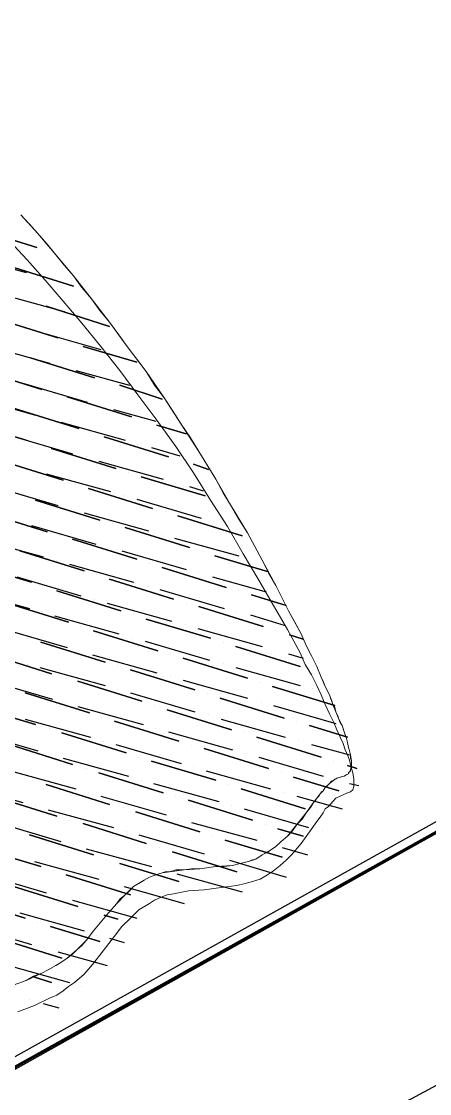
# Model space of a CAD drawing. Header units: millimetres. Extents: x -5841 to 140562, y 1006 to 102310.
# Drawn here: x 104315 to 104725, y 37281 to 38359 of the extents above; entities that cross this region are included whole.
import ezdxf

# ---------------------------------------------------------------- set-up
doc = ezdxf.new("R2010")
doc.units = ezdxf.units.MM
doc.header["$LTSCALE"] = 10
doc.layers.add('PDF18_0', color=7, linetype='Continuous')
doc.layers.add('PDF18_WALLS', color=7, linetype='Continuous')
doc.layers.add('PDF18_1_DRAWING', color=72, linetype='Continuous', true_color=0x5cb800)

msp = doc.modelspace()

# ---------------------------------------------------------------- linework, layer by layer
at = {"layer": 'PDF18_0', "color": 1, "lineweight": 60}
msp.add_lwpolyline([(105335.9, 37880.8), (103841.6, 37047.9), (102962.1, 38592), (102793.8, 38887.2), (102962.1, 38592), (103841.6, 37047.9), (105335.9, 37880.8), (103841.6, 37047.9), (102962.1, 38592), (102793.8, 38887.2), (102543, 39452.4), (95831.2, 38675.6), (95818.5, 38660.8), (91849.9, 37215.1)], dxfattribs=at)
at = {"layer": 'PDF18_0', "lineweight": 0}
for points in [[(104303, 37388.7), (104319.9, 37395), (104335.8, 37402.4), (104342.1, 37405.6), (104349.6, 37409.9), (104354.8, 37413), (104361.2, 37417.3), (104370.7, 37425.7), (104380.2, 37435.2), (104387.7, 37444.8), (104402.5, 37462.8), (104410.9, 37472.3), (104419.4, 37480.8), (104427.9, 37489.2), (104438.5, 37495.6), (104443.7, 37498.7), (104450.1, 37500.9), (104456.4, 37503), (104463.9, 37504), (104478.7, 37506.2), (104494.5, 37507.2), (104510.4, 37509.3), (104527.4, 37510.4), (104534.8, 37512.5), (104543.2, 37514.6), (104550.6, 37516.7), (104557, 37521), (104564.4, 37525.2), (104570.7, 37529.4), (104576, 37534.7), (104582.4, 37540), (104591.9, 37551.7), (104601.4, 37563.3), (104608.8, 37573.9), (104612, 37578.1), (104615.2, 37582.4), (104618.4, 37585.5), (104620.5, 37588.7), (104624.7, 37592.9), (104628.9, 37596.1), (104632.1, 37598.2), (104639.5, 37600.3), (104643.8, 37602.5), (104644.8, 37604.6), (104645.9, 37606.7), (104646.9, 37610.9), (104646.9, 37615.2), (104645.9, 37621.5), (104644.8, 37625.7), (104643.8, 37628.9), (104642.7, 37634.2), (104641.6, 37639.5), (104639.5, 37644.8), (104637.4, 37651.1), (104634.2, 37657.5), (104631.1, 37664.9), (104627.9, 37672.3), (104624.7, 37681.8), (104620.5, 37690.3), (104616.2, 37699.8), (104612, 37710.4), (104606.7, 37721), (104601.4, 37731.6), (104596.1, 37743.2), (104583.4, 37766.5), (104570.7, 37791.9), (104557, 37817.3), (104542.2, 37844.8), (104526.3, 37871.3), (104510.4, 37898.8), (104493.5, 37926.3), (104475.5, 37953.8), (104458.6, 37980.3), (104440.6, 38006.7), (104421.5, 38032.1), (104403.5, 38056.5), (104385.5, 38079.8), (104367.5, 38103), (104349.6, 38124.2), (104331.6, 38145.4), (104314.6, 38164.4)], [(104314.6, 38164.4), (104323.1, 38154.9), (104331.6, 38145.4), (104341.1, 38134.8), (104349.6, 38124.2), (104367.5, 38103), (104385.5, 38079.8), (104403.5, 38056.5), (104421.5, 38032.1), (104440.6, 38006.7), (104458.6, 37980.3), (104475.5, 37953.8), (104493.5, 37926.3), (104510.4, 37898.8), (104526.3, 37871.3), (104542.2, 37844.8), (104557, 37817.3), (104563.3, 37804.6), (104570.7, 37791.9), (104577.1, 37779.2), (104583.4, 37766.5), (104589.8, 37754.9), (104596.1, 37743.2), (104601.4, 37731.6), (104606.7, 37721), (104612, 37710.4), (104616.2, 37699.8), (104620.5, 37690.3), (104624.7, 37681.8), (104627.9, 37672.3), (104631.1, 37664.9), (104634.2, 37657.5), (104637.4, 37651.1), (104639.5, 37644.8), (104641.6, 37639.5), (104642.7, 37634.2), (104643.8, 37628.9), (104644.8, 37625.7), (104645.9, 37621.5), (104645.9, 37618.3), (104646.9, 37615.2), (104646.9, 37613), (104646.9, 37610.9), (104646.9, 37608.8), (104645.9, 37606.7), (104644.8, 37604.6), (104643.8, 37602.5), (104641.6, 37601.4), (104639.5, 37600.3), (104635.3, 37599.3), (104632.1, 37598.2), (104628.9, 37596.1), (104626.8, 37595.1), (104624.7, 37592.9), (104622.6, 37590.8), (104620.5, 37588.7), (104618.4, 37585.5), (104615.2, 37582.4), (104612, 37578.1), (104608.8, 37573.9), (104605.7, 37568.6), (104601.4, 37563.3), (104597.2, 37557), (104591.9, 37551.7), (104587.7, 37545.3), (104582.4, 37540), (104576, 37534.7), (104570.7, 37529.4), (104564.4, 37525.2), (104557, 37521), (104550.6, 37516.7), (104543.2, 37514.6), (104534.8, 37512.5), (104527.4, 37510.4), (104518.9, 37509.3), (104510.4, 37509.3), (104494.5, 37507.2), (104478.7, 37506.2), (104470.2, 37506.2), (104463.9, 37504), (104456.4, 37503), (104450.1, 37500.9), (104443.7, 37498.7), (104438.5, 37495.6), (104433.2, 37492.4), (104427.9, 37489.2), (104423.6, 37485), (104419.4, 37480.8), (104410.9, 37472.3), (104402.5, 37462.8), (104387.7, 37444.8), (104380.2, 37435.2), (104370.7, 37425.7), (104366.5, 37421.5), (104361.2, 37417.3), (104354.8, 37413), (104349.6, 37409.9), (104342.1, 37405.6), (104335.8, 37402.4), (104327.3, 37399.3), (104319.9, 37395), (104303, 37388.7)], [(104311.5, 37391.9), (104319.9, 37395), (104327.3, 37399.3), (104335.8, 37402.4), (104342.1, 37405.6), (104349.6, 37409.9), (104354.8, 37413), (104361.2, 37417.3), (104366.5, 37421.5), (104370.7, 37425.7), (104376, 37430), (104380.2, 37435.2), (104383.4, 37439.5), (104387.7, 37444.8), (104402.5, 37462.8), (104410.9, 37472.3), (104414.1, 37476.5), (104419.4, 37480.8), (104423.6, 37485), (104427.9, 37489.2), (104433.2, 37492.4), (104438.5, 37495.6), (104443.7, 37498.7), (104450.1, 37500.9), (104453.3, 37501.9), (104456.4, 37503), (104459.6, 37504), (104463.9, 37504), (104470.2, 37506.2), (104478.7, 37506.2), (104486.1, 37507.2), (104494.5, 37507.2), (104510.4, 37509.3), (104518.9, 37509.3), (104527.4, 37510.4), (104534.8, 37512.5), (104539, 37513.6), (104543.2, 37514.6), (104546.4, 37515.7), (104550.6, 37516.7), (104553.8, 37518.9), (104557, 37521), (104561.2, 37523.1), (104564.4, 37525.2), (104567.6, 37527.3), (104570.7, 37529.4), (104576, 37534.7), (104582.4, 37540), (104587.7, 37545.3), (104591.9, 37551.7), (104597.2, 37557), (104601.4, 37563.3), (104605.7, 37568.6), (104608.8, 37573.9), (104611, 37576), (104612, 37578.1), (104614.1, 37580.2), (104615.2, 37582.4), (104616.2, 37584.5), (104618.4, 37585.5), (104620.5, 37588.7), (104622.6, 37590.8), (104624.7, 37592.9), (104626.8, 37595.1), (104628.9, 37596.1), (104630, 37597.2), (104632.1, 37598.2), (104635.3, 37599.3), (104639.5, 37600.3), (104641.6, 37601.4), (104643.8, 37602.5), (104643.8, 37603.5), (104644.8, 37604.6), (104645.9, 37605.6), (104645.9, 37606.7), (104646.9, 37608.8), (104646.9, 37610.9), (104646.9, 37613), (104646.9, 37615.2), (104645.9, 37618.3), (104645.9, 37621.5), (104644.8, 37625.7), (104643.8, 37628.9), (104642.7, 37634.2), (104641.6, 37639.5), (104640.6, 37641.6), (104639.5, 37644.8), (104638.5, 37648), (104637.4, 37651.1), (104635.3, 37654.3), (104634.2, 37657.5), (104633.2, 37660.7), (104631.1, 37664.9), (104630, 37669.1), (104627.9, 37672.3), (104626.8, 37676.5), (104624.7, 37681.8), (104622.6, 37686.1), (104620.5, 37690.3), (104618.4, 37695.6), (104616.2, 37699.8), (104612, 37710.4), (104606.7, 37721), (104601.4, 37731.6), (104596.1, 37743.2), (104589.8, 37754.9), (104583.4, 37766.5), (104577.1, 37779.2), (104570.7, 37791.9), (104563.3, 37804.6), (104557, 37817.3), (104549.6, 37831.1), (104542.2, 37844.8), (104533.7, 37858.6), (104526.3, 37871.3), (104517.8, 37885), (104510.4, 37898.8), (104493.5, 37926.3), (104485, 37940.1), (104475.5, 37953.8), (104467, 37967.6), (104458.6, 37980.3), (104449, 37993), (104440.6, 38006.7), (104431, 38019.4), (104421.5, 38032.1), (104413.1, 38043.8), (104403.5, 38056.5), (104394, 38068.1), (104385.5, 38079.8), (104376, 38091.4), (104367.5, 38103), (104358, 38113.6), (104349.6, 38124.2), (104341.1, 38134.8), (104331.6, 38145.4), (104323.1, 38154.9), (104314.6, 38164.4)], [(104311.5, 37363.3), (104328.4, 37369.6), (104343.2, 37377), (104350.6, 37380.2), (104357, 37384.5), (104362.3, 37388.7), (104368.6, 37392.9), (104378.1, 37401.4), (104386.6, 37410.9), (104394, 37420.4), (104408.8, 37439.5), (104416.2, 37449), (104424.7, 37457.5), (104433.2, 37465.9), (104443.7, 37472.3), (104449, 37475.5), (104455.4, 37478.6), (104461.7, 37480.8), (104468.1, 37481.8), (104482.9, 37485), (104498.8, 37486), (104515.7, 37488.2), (104531.6, 37490.3), (104540.1, 37492.4), (104547.5, 37494.5), (104554.9, 37496.6), (104562.3, 37500.9), (104568.6, 37505.1), (104575, 37510.4), (104581.3, 37515.7), (104586.6, 37521), (104596.1, 37532.6), (104604.6, 37544.3), (104612, 37554.8), (104615.2, 37559.1), (104618.4, 37563.3), (104620.5, 37567.5), (104623.7, 37569.7), (104627.9, 37574.9), (104631.1, 37578.1), (104635.3, 37580.2), (104642.7, 37583.4), (104645.9, 37584.5), (104648, 37586.6), (104649.1, 37589.8), (104649.1, 37592.9), (104649.1, 37597.2), (104648, 37603.5), (104646.9, 37607.8), (104645.9, 37612), (104644.8, 37616.2), (104642.7, 37621.5), (104640.6, 37626.8), (104638.5, 37633.2), (104635.3, 37639.5), (104632.1, 37646.9), (104628.9, 37654.3), (104624.7, 37662.8), (104620.5, 37672.3), (104616.2, 37681.8), (104612, 37691.4), (104606.7, 37701.9), (104600.4, 37712.5), (104595.1, 37724.2), (104582.4, 37747.5), (104568.6, 37771.8), (104553.8, 37797.2), (104537.9, 37823.6), (104522.1, 37851.2), (104505.1, 37877.6), (104488.2, 37905.1), (104470.2, 37931.6), (104451.2, 37958.1), (104432.1, 37983.5), (104414.1, 38007.8), (104395.1, 38032.1), (104376, 38055.4), (104357, 38077.6), (104339, 38098.8), (104321, 38118.9), (104303, 38138)]]:
    msp.add_lwpolyline(points, dxfattribs=at)
at = {"layer": 'PDF18_0', "lineweight": 30}
msp.add_lwpolyline([(103818.3, 37044.7), (105322.1, 37884)], dxfattribs=at)
at = {"layer": 'PDF18_1_DRAWING', "lineweight": 25}
for points in [[(104330.5, 38131.6), (104265.9, 38151.7)], [(104367.5, 38092.5), (104303, 38112.6)], [(104403.5, 38052.2), (104340, 38072.4)], [(104351.7, 38040.6), (104287.1, 38060.7)], [(104431, 38016.3), (104377.1, 38032.1)], [(104388.7, 38000.4), (104324.2, 38020.5)], [(104335.8, 37988.7), (104271.2, 38008.9)], [(104456.4, 37979.2), (104414.1, 37993)], [(104425.8, 37961.2), (104361.2, 37981.3)], [(104372.8, 37949.6), (104308.3, 37969.7)], [(104319.9, 37937.9), (104255.4, 37957)], [(104480.8, 37944.3), (104451.2, 37952.8)], [(104462.8, 37921), (104398.2, 37941.1)], [(104409.9, 37909.4), (104345.3, 37929.5)], [(104357, 37897.7), (104292.4, 37917.8)], [(104503, 37908.3), (104488.2, 37913.6)], [(104499.8, 37881.9), (104435.3, 37900.9)], [(104446.9, 37869.2), (104382.4, 37889.3)], [(104394, 37857.5), (104329.4, 37877.6)], [(104341.1, 37845.9), (104276.5, 37866)], [(104536.9, 37841.6), (104472.3, 37861.7)], [(104484, 37830), (104419.4, 37850.1)], [(104431, 37818.4), (104366.5, 37838.5)], [(104378.1, 37806.7), (104313.6, 37826.8)], [(104563.3, 37805.7), (104509.4, 37821.5)], [(104325.2, 37795.1), (104260.7, 37814.1)], [(104521, 37789.8), (104456.4, 37809.9)], [(104468.1, 37778.1), (104403.5, 37798.2)], [(104415.2, 37766.5), (104350.6, 37786.6)], [(104362.3, 37754.9), (104297.7, 37775)], [(104581.3, 37771.8), (104546.4, 37782.4)], [(104558, 37750.6), (104493.5, 37770.7)], [(104505.1, 37739), (104440.6, 37758)], [(104452.2, 37726.3), (104387.7, 37746.4)], [(104598.3, 37737.9), (104584.5, 37742.2)], [(104399.3, 37714.6), (104334.7, 37734.8)], [(104595.1, 37710.4), (104530.5, 37730.5)], [(104345.3, 37703), (104281.8, 37723.1)], [(104542.2, 37698.8), (104477.6, 37718.9)], [(104489.3, 37687.1), (104424.7, 37707.2)], [(104436.3, 37675.5), (104371.8, 37695.6)], [(104630, 37671.3), (104567.6, 37690.3)], [(104383.4, 37663.8), (104318.9, 37684)], [(104579.2, 37658.6), (104514.7, 37678.7)], [(104329.4, 37652.2), (104264.9, 37671.3)], [(104526.3, 37646.9), (104461.7, 37667)], [(104473.4, 37635.3), (104408.8, 37655.4)], [(104420.5, 37623.6), (104355.9, 37643.7)], [(104642.7, 37639.5), (104604.6, 37651.1)], [(104366.5, 37612), (104303, 37632.1)], [(104616.2, 37619.4), (104551.7, 37639.5)], [(104563.3, 37607.8), (104498.8, 37627.9)], [(104510.4, 37596.1), (104445.9, 37615.2)], [(104652.2, 37607.8), (104642.7, 37610.9)], [(104457.5, 37583.4), (104392.9, 37603.5)], [(104403.5, 37571.8), (104340, 37591.9)], [(104634.2, 37585.5), (104588.7, 37599.3)], [(104350.6, 37560.1), (104286.1, 37580.2)], [(104600.4, 37567.5), (104535.8, 37587.6)], [(104547.5, 37555.9), (104482.9, 37576)], [(104494.5, 37544.3), (104430, 37564.4)], [(104440.6, 37532.6), (104377.1, 37552.7)], [(104598.3, 37540), (104572.9, 37547.4)], [(104387.7, 37521), (104323.1, 37541.1)], [(104577.1, 37518.9), (104519.9, 37535.8)], [(104334.7, 37509.3), (104270.2, 37528.4)], [(104531.6, 37504), (104467, 37524.1)], [(104473.4, 37494.5), (104414.1, 37512.5)], [(104424.7, 37480.8), (104360.1, 37500.9)], [(104371.8, 37469.1), (104307.2, 37489.2)], [(104318.9, 37457.5), (104254.3, 37477.6)], [(104412, 37456.4), (104398.2, 37460.6)], [(104394, 37434.2), (104344.3, 37449)], [(104355.9, 37417.3), (104291.3, 37437.4)], [(104345.3, 37392.9), (104328.4, 37398.2)]]:
    msp.add_lwpolyline(points, close=True, dxfattribs=at)
for points in [[(104265.9, 38151.7), (104330.5, 38131.6)], [(104255.4, 38124.2), (104319.9, 38106.2)], [(104303, 38112.6), (104367.5, 38092.5)], [(104293.5, 38085), (104358, 38067.1)], [(104327.3, 38076.6), (104327.3, 38076.6)], [(104327.3, 38076.6), (104327.3, 38076.6)], [(104327.3, 38076.6), (104327.3, 38076.6)], [(104340, 38072.4), (104403.5, 38052.2)], [(104287.1, 38060.7), (104351.7, 38040.6)], [(104317.8, 38050.1), (104317.8, 38050.1)], [(104331.6, 38047), (104395.1, 38029)], [(104278.6, 38033.2), (104343.2, 38015.2)], [(104364.4, 38036.4), (104364.4, 38036.4)], [(104364.4, 38036.4), (104364.4, 38036.4)], [(104364.4, 38036.4), (104364.4, 38036.4)], [(104377.1, 38032.1), (104431, 38016.3)], [(104324.2, 38020.5), (104388.7, 38000.4)], [(104355.9, 38012), (104355.9, 38012)], [(104271.2, 38008.9), (104335.8, 37988.7)], [(104369.7, 38007.8), (104423.6, 37993)], [(104316.7, 37995.1), (104381.3, 37976)], [(104401.4, 37997.2), (104401.4, 37997.2)], [(104401.4, 37997.2), (104401.4, 37997.2)], [(104401.4, 37997.2), (104401.4, 37997.2)], [(104414.1, 37993), (104456.4, 37979.2)], [(104263.8, 37981.3), (104328.4, 37963.3)], [(104348.5, 37984.5), (104348.5, 37984.5)], [(104348.5, 37984.5), (104348.5, 37984.5)], [(104348.5, 37984.5), (104348.5, 37984.5)], [(104361.2, 37981.3), (104425.8, 37961.2)], [(104308.3, 37969.7), (104372.8, 37949.6)], [(104394, 37972.9), (104394, 37972.9)], [(104407.8, 37968.6), (104450.1, 37957)], [(104255.4, 37957), (104319.9, 37937.9)], [(104342.1, 37959.1), (104342.1, 37959.1)], [(104354.8, 37955.9), (104419.4, 37937.9)], [(104438.5, 37957), (104438.5, 37957)], [(104438.5, 37957), (104438.5, 37957)], [(104438.5, 37957), (104438.5, 37957)], [(104385.5, 37945.4), (104385.5, 37945.4)], [(104385.5, 37945.4), (104385.5, 37945.4)], [(104385.5, 37945.4), (104385.5, 37945.4)], [(104451.2, 37952.8), (104480.8, 37944.3)], [(104301.9, 37943.2), (104366.5, 37924.2)], [(104332.6, 37933.7), (104332.6, 37933.7)], [(104332.6, 37933.7), (104332.6, 37933.7)], [(104332.6, 37933.7), (104332.6, 37933.7)], [(104398.2, 37941.1), (104462.8, 37921)], [(104432.1, 37933.7), (104432.1, 37933.7)], [(104345.3, 37929.5), (104409.9, 37909.4)], [(104445.9, 37930.5), (104474.4, 37922.1)], [(104292.4, 37917.8), (104357, 37897.7)], [(104380.2, 37921), (104380.2, 37921)], [(104392.9, 37916.8), (104457.5, 37898.8)], [(104475.5, 37916.8), (104475.5, 37916.8)], [(104475.5, 37916.8), (104475.5, 37916.8)], [(104475.5, 37916.8), (104475.5, 37916.8)], [(104488.2, 37913.6), (104503, 37908.3)], [(104327.3, 37907.3), (104327.3, 37907.3)], [(104340, 37904.1), (104404.6, 37886.1)], [(104422.6, 37905.1), (104422.6, 37905.1)], [(104422.6, 37905.1), (104422.6, 37905.1)], [(104422.6, 37905.1), (104422.6, 37905.1)], [(104287.1, 37891.4), (104351.7, 37872.3)], [(104369.7, 37893.5), (104369.7, 37893.5)], [(104369.7, 37893.5), (104369.7, 37893.5)], [(104369.7, 37893.5), (104369.7, 37893.5)], [(104435.3, 37900.9), (104499.8, 37881.9)], [(104470.2, 37894.6), (104470.2, 37894.6)], [(104484, 37891.4), (104497.7, 37887.1)], [(104316.7, 37881.9), (104316.7, 37881.9)], [(104316.7, 37881.9), (104316.7, 37881.9)], [(104316.7, 37881.9), (104316.7, 37881.9)], [(104382.4, 37889.3), (104446.9, 37869.2)], [(104418.3, 37881.9), (104418.3, 37881.9)], [(104329.4, 37877.6), (104394, 37857.5)], [(104365.4, 37869.2), (104365.4, 37869.2)], [(104431, 37878.7), (104495.6, 37859.6)], [(104512.5, 37877.6), (104512.5, 37877.6)], [(104512.5, 37877.6), (104512.5, 37877.6)], [(104512.5, 37877.6), (104512.5, 37877.6)], [(104276.5, 37866), (104341.1, 37845.9)], [(104378.1, 37864.9), (104442.7, 37846.9)], [(104459.6, 37866), (104459.6, 37866)], [(104459.6, 37866), (104459.6, 37866)], [(104459.6, 37866), (104459.6, 37866)], [(104472.3, 37861.7), (104536.9, 37841.6)], [(104325.2, 37852.2), (104389.8, 37833.2)], [(104406.7, 37854.3), (104406.7, 37854.3)], [(104406.7, 37854.3), (104406.7, 37854.3)], [(104406.7, 37854.3), (104406.7, 37854.3)], [(104419.4, 37850.1), (104484, 37830)], [(104508.3, 37856.5), (104508.3, 37856.5)], [(104272.3, 37838.5), (104336.9, 37820.5)], [(104353.8, 37841.6), (104353.8, 37841.6)], [(104353.8, 37841.6), (104353.8, 37841.6)], [(104353.8, 37841.6), (104353.8, 37841.6)], [(104366.5, 37838.5), (104431, 37818.4)], [(104455.4, 37842.7), (104455.4, 37842.7)], [(104469.1, 37839.5), (104533.7, 37821.5)], [(104313.6, 37826.8), (104378.1, 37806.7)], [(104403.5, 37830), (104403.5, 37830)], [(104416.2, 37826.8), (104480.8, 37807.8)], [(104350.6, 37817.3), (104350.6, 37817.3)], [(104496.7, 37825.8), (104496.7, 37825.8)], [(104496.7, 37825.8), (104496.7, 37825.8)], [(104496.7, 37825.8), (104496.7, 37825.8)], [(104509.4, 37821.5), (104563.3, 37805.7)], [(104260.7, 37814.1), (104325.2, 37795.1)], [(104363.3, 37813.1), (104427.9, 37795.1)], [(104443.7, 37814.1), (104443.7, 37814.1)], [(104443.7, 37814.1), (104443.7, 37814.1)], [(104443.7, 37814.1), (104443.7, 37814.1)], [(104456.4, 37809.9), (104521, 37789.8)], [(104493.5, 37804.6), (104493.5, 37804.6)], [(104310.4, 37800.4), (104375, 37781.3)], [(104390.8, 37802.5), (104390.8, 37802.5)], [(104390.8, 37802.5), (104390.8, 37802.5)], [(104390.8, 37802.5), (104390.8, 37802.5)], [(104403.5, 37798.2), (104468.1, 37778.1)], [(104507.2, 37800.4), (104561.2, 37785.5)], [(104257.5, 37786.6), (104323.1, 37768.6)], [(104337.9, 37790.8), (104337.9, 37790.8)], [(104337.9, 37790.8), (104337.9, 37790.8)], [(104337.9, 37790.8), (104337.9, 37790.8)], [(104350.6, 37786.6), (104415.2, 37766.5)], [(104441.6, 37790.8), (104441.6, 37790.8)], [(104454.3, 37787.7), (104518.9, 37768.6)], [(104533.7, 37786.6), (104533.7, 37786.6)], [(104533.7, 37786.6), (104533.7, 37786.6)], [(104533.7, 37786.6), (104533.7, 37786.6)], [(104297.7, 37775), (104362.3, 37754.9)], [(104388.7, 37778.1), (104388.7, 37778.1)], [(104401.4, 37773.9), (104466, 37755.9)], [(104480.8, 37773.9), (104480.8, 37773.9)], [(104480.8, 37773.9), (104480.8, 37773.9)], [(104480.8, 37773.9), (104480.8, 37773.9)], [(104546.4, 37782.4), (104581.3, 37771.8)], [(104335.8, 37765.4), (104335.8, 37765.4)], [(104427.9, 37762.3), (104427.9, 37762.3)], [(104427.9, 37762.3), (104427.9, 37762.3)], [(104427.9, 37762.3), (104427.9, 37762.3)], [(104493.5, 37770.7), (104558, 37750.6)], [(104531.6, 37765.4), (104531.6, 37765.4)], [(104545.3, 37762.3), (104580.3, 37751.7)], [(104348.5, 37761.2), (104413.1, 37743.2)], [(104375, 37750.6), (104375, 37750.6)], [(104375, 37750.6), (104375, 37750.6)], [(104375, 37750.6), (104375, 37750.6)], [(104440.6, 37758), (104505.1, 37739)], [(104479.7, 37752.7), (104479.7, 37752.7)], [(104295.6, 37748.5), (104361.2, 37729.5)], [(104387.7, 37746.4), (104452.2, 37726.3)], [(104492.4, 37748.5), (104557, 37730.5)], [(104570.7, 37746.4), (104570.7, 37746.4)], [(104570.7, 37746.4), (104570.7, 37746.4)], [(104570.7, 37746.4), (104570.7, 37746.4)], [(104584.5, 37742.2), (104598.3, 37737.9)], [(104322, 37739), (104322, 37739)], [(104322, 37739), (104322, 37739)], [(104322, 37739), (104322, 37739)], [(104334.7, 37734.8), (104399.3, 37714.6)], [(104426.8, 37739), (104426.8, 37739)], [(104439.5, 37735.8), (104504.1, 37716.8)], [(104517.8, 37734.8), (104517.8, 37734.8)], [(104517.8, 37734.8), (104517.8, 37734.8)], [(104517.8, 37734.8), (104517.8, 37734.8)], [(104530.5, 37730.5), (104595.1, 37710.4)], [(104281.8, 37723.1), (104345.3, 37703)], [(104373.9, 37726.3), (104373.9, 37726.3)], [(104386.6, 37722.1), (104451.2, 37704.1)], [(104464.9, 37723.1), (104464.9, 37723.1)], [(104464.9, 37723.1), (104464.9, 37723.1)], [(104464.9, 37723.1), (104464.9, 37723.1)], [(104477.6, 37718.9), (104542.2, 37698.8)], [(104569.7, 37726.3), (104569.7, 37726.3)], [(104583.4, 37723.1), (104598.3, 37718.9)], [(104321, 37712.5), (104321, 37712.5)], [(104333.7, 37709.4), (104399.3, 37691.4)], [(104412, 37711.5), (104412, 37711.5)], [(104412, 37711.5), (104412, 37711.5)], [(104412, 37711.5), (104412, 37711.5)], [(104517.8, 37713.6), (104517.8, 37713.6)], [(104530.5, 37709.4), (104595.1, 37691.4)], [(104359.1, 37698.8), (104359.1, 37698.8)], [(104359.1, 37698.8), (104359.1, 37698.8)], [(104359.1, 37698.8), (104359.1, 37698.8)], [(104424.7, 37707.2), (104489.3, 37687.1)], [(104464.9, 37700.9), (104464.9, 37700.9)], [(104607.8, 37706.2), (104607.8, 37706.2)], [(104607.8, 37706.2), (104607.8, 37706.2)], [(104607.8, 37706.2), (104607.8, 37706.2)], [(104280.8, 37696.7), (104346.4, 37677.6)], [(104371.8, 37695.6), (104436.3, 37675.5)], [(104412, 37687.1), (104412, 37687.1)], [(104477.6, 37696.7), (104542.2, 37678.7)], [(104554.9, 37694.5), (104554.9, 37694.5)], [(104554.9, 37694.5), (104554.9, 37694.5)], [(104554.9, 37694.5), (104554.9, 37694.5)], [(104567.6, 37690.3), (104630, 37671.3)], [(104607.8, 37688.2), (104607.8, 37688.2)], [(104318.9, 37684), (104383.4, 37663.8)], [(104424.7, 37684), (104489.3, 37664.9)], [(104502, 37682.9), (104502, 37682.9)], [(104502, 37682.9), (104502, 37682.9)], [(104502, 37682.9), (104502, 37682.9)], [(104514.7, 37678.7), (104579.2, 37658.6)], [(104264.9, 37671.3), (104329.4, 37652.2)], [(104359.1, 37674.4), (104359.1, 37674.4)], [(104371.8, 37670.2), (104437.4, 37652.2)], [(104449, 37671.3), (104449, 37671.3)], [(104449, 37671.3), (104449, 37671.3)], [(104449, 37671.3), (104449, 37671.3)], [(104461.7, 37667), (104526.3, 37646.9)], [(104555.9, 37674.4), (104555.9, 37674.4)], [(104568.6, 37671.3), (104631.1, 37653.3)], [(104318.9, 37657.5), (104384.5, 37639.5)], [(104396.1, 37659.6), (104396.1, 37659.6)], [(104396.1, 37659.6), (104396.1, 37659.6)], [(104396.1, 37659.6), (104396.1, 37659.6)], [(104408.8, 37655.4), (104473.4, 37635.3)], [(104503, 37661.7), (104503, 37661.7)], [(104515.7, 37657.5), (104580.3, 37639.5)], [(104591.9, 37655.4), (104591.9, 37655.4)], [(104591.9, 37655.4), (104591.9, 37655.4)], [(104591.9, 37655.4), (104591.9, 37655.4)], [(104265.9, 37644.8), (104331.6, 37625.7)], [(104343.2, 37648), (104343.2, 37648)], [(104343.2, 37648), (104343.2, 37648)], [(104343.2, 37648), (104343.2, 37648)], [(104355.9, 37643.7), (104420.5, 37623.6)], [(104450.1, 37648), (104450.1, 37648)], [(104462.8, 37644.8), (104527.4, 37626.8)], [(104539, 37643.7), (104539, 37643.7)], [(104539, 37643.7), (104539, 37643.7)], [(104539, 37643.7), (104539, 37643.7)], [(104604.6, 37651.1), (104642.7, 37639.5)], [(104303, 37632.1), (104366.5, 37612)], [(104397.2, 37635.3), (104397.2, 37635.3)], [(104409.9, 37632.1), (104475.5, 37613)], [(104551.7, 37639.5), (104616.2, 37619.4)], [(104594, 37636.3), (104594, 37636.3)], [(104606.7, 37632.1), (104644.8, 37621.5)], [(104344.3, 37622.6), (104344.3, 37622.6)], [(104486.1, 37631), (104486.1, 37631)], [(104486.1, 37631), (104486.1, 37631)], [(104486.1, 37631), (104486.1, 37631)], [(104498.8, 37627.9), (104563.3, 37607.8)], [(104541.1, 37622.6), (104541.1, 37622.6)], [(104357, 37618.3), (104422.6, 37600.3)], [(104433.2, 37619.4), (104433.2, 37619.4)], [(104433.2, 37619.4), (104433.2, 37619.4)], [(104433.2, 37619.4), (104433.2, 37619.4)], [(104445.9, 37615.2), (104510.4, 37596.1)], [(104553.8, 37619.4), (104618.4, 37600.3)], [(104628.9, 37615.2), (104628.9, 37615.2)], [(104628.9, 37615.2), (104628.9, 37615.2)], [(104628.9, 37615.2), (104628.9, 37615.2)], [(104642.7, 37610.9), (104652.2, 37607.8)], [(104304, 37605.6), (104369.7, 37587.6)], [(104380.2, 37607.8), (104380.2, 37607.8)], [(104380.2, 37607.8), (104380.2, 37607.8)], [(104380.2, 37607.8), (104380.2, 37607.8)], [(104392.9, 37603.5), (104457.5, 37583.4)], [(104488.2, 37609.9), (104488.2, 37609.9)], [(104500.9, 37605.6), (104565.5, 37587.6)], [(104576, 37603.5), (104576, 37603.5)], [(104576, 37603.5), (104576, 37603.5)], [(104576, 37603.5), (104576, 37603.5)], [(104252.2, 37591.9), (104316.7, 37573.9)], [(104326.3, 37596.1), (104326.3, 37596.1)], [(104326.3, 37596.1), (104326.3, 37596.1)], [(104326.3, 37596.1), (104326.3, 37596.1)], [(104340, 37591.9), (104403.5, 37571.8)], [(104435.3, 37596.1), (104435.3, 37596.1)], [(104448, 37592.9), (104513.6, 37574.9)], [(104523.1, 37591.9), (104523.1, 37591.9)], [(104523.1, 37591.9), (104523.1, 37591.9)], [(104523.1, 37591.9), (104523.1, 37591.9)], [(104588.7, 37599.3), (104634.2, 37585.5)], [(104632.1, 37597.2), (104632.1, 37597.2)], [(104644.8, 37592.9), (104654.3, 37590.8)], [(104286.1, 37580.2), (104350.6, 37560.1)], [(104382.4, 37583.4), (104382.4, 37583.4)], [(104395.1, 37580.2), (104460.7, 37561.2)], [(104470.2, 37580.2), (104470.2, 37580.2)], [(104470.2, 37580.2), (104470.2, 37580.2)], [(104470.2, 37580.2), (104470.2, 37580.2)], [(104535.8, 37587.6), (104600.4, 37567.5)], [(104579.2, 37583.4), (104579.2, 37583.4)], [(104591.9, 37580.2), (104637.4, 37567.5)], [(104329.4, 37570.7), (104329.4, 37570.7)], [(104417.3, 37568.6), (104417.3, 37568.6)], [(104417.3, 37568.6), (104417.3, 37568.6)], [(104417.3, 37568.6), (104417.3, 37568.6)], [(104482.9, 37576), (104547.5, 37555.9)], [(104526.3, 37570.7), (104526.3, 37570.7)], [(104539, 37567.5), (104603.5, 37548.5)], [(104342.1, 37566.5), (104407.8, 37548.5)], [(104430, 37564.4), (104494.5, 37544.3)], [(104473.4, 37558), (104473.4, 37558)], [(104613.1, 37563.3), (104613.1, 37563.3)], [(104613.1, 37563.3), (104613.1, 37563.3)], [(104613.1, 37563.3), (104613.1, 37563.3)], [(104290.3, 37553.8), (104354.8, 37534.7)], [(104363.3, 37555.9), (104363.3, 37555.9)], [(104363.3, 37555.9), (104363.3, 37555.9)], [(104363.3, 37555.9), (104363.3, 37555.9)], [(104377.1, 37552.7), (104440.6, 37532.6)], [(104486.1, 37553.8), (104551.7, 37535.8)], [(104560.2, 37551.7), (104560.2, 37551.7)], [(104560.2, 37551.7), (104560.2, 37551.7)], [(104560.2, 37551.7), (104560.2, 37551.7)], [(104572.9, 37547.4), (104598.3, 37540)], [(104323.1, 37541.1), (104387.7, 37521)], [(104420.5, 37544.3), (104420.5, 37544.3)], [(104433.2, 37541.1), (104498.8, 37522)], [(104507.2, 37540), (104507.2, 37540)], [(104507.2, 37540), (104507.2, 37540)], [(104507.2, 37540), (104507.2, 37540)], [(104519.9, 37535.8), (104577.1, 37518.9)], [(104617.3, 37545.3), (104617.3, 37545.3)], [(104270.2, 37528.4), (104334.7, 37509.3)], [(104367.5, 37531.6), (104367.5, 37531.6)], [(104380.2, 37527.3), (104445.9, 37509.3)], [(104454.3, 37528.4), (104454.3, 37528.4)], [(104454.3, 37528.4), (104454.3, 37528.4)], [(104454.3, 37528.4), (104454.3, 37528.4)], [(104564.4, 37531.6), (104564.4, 37531.6)], [(104577.1, 37528.4), (104602.5, 37521)], [(104328.4, 37514.6), (104392.9, 37496.6)], [(104400.4, 37516.7), (104400.4, 37516.7)], [(104400.4, 37516.7), (104400.4, 37516.7)], [(104400.4, 37516.7), (104400.4, 37516.7)], [(104467, 37524.1), (104531.6, 37504)], [(104511.5, 37518.9), (104511.5, 37518.9)], [(104524.2, 37515.7), (104581.3, 37498.7)], [(104347.4, 37505.1), (104347.4, 37505.1)], [(104347.4, 37505.1), (104347.4, 37505.1)], [(104347.4, 37505.1), (104347.4, 37505.1)], [(104414.1, 37512.5), (104473.4, 37494.5)], [(104458.6, 37506.2), (104458.6, 37506.2)], [(104275.5, 37501.9), (104340, 37482.9)], [(104360.1, 37500.9), (104424.7, 37480.8)], [(104405.6, 37492.4), (104405.6, 37492.4)], [(104471.3, 37501.9), (104536.9, 37483.9)], [(104307.2, 37489.2), (104371.8, 37469.1)], [(104418.3, 37489.2), (104478.7, 37472.3)], [(104254.3, 37477.6), (104318.9, 37457.5)], [(104352.7, 37479.7), (104352.7, 37479.7)], [(104366.5, 37475.5), (104431, 37457.5)], [(104313.6, 37462.8), (104378.1, 37444.8)], [(104384.5, 37464.9), (104384.5, 37464.9)], [(104384.5, 37464.9), (104384.5, 37464.9)], [(104384.5, 37464.9), (104384.5, 37464.9)], [(104398.2, 37460.6), (104412, 37456.4)], [(104260.7, 37450.1), (104325.2, 37431)], [(104331.6, 37453.2), (104331.6, 37453.2)], [(104331.6, 37453.2), (104331.6, 37453.2)], [(104331.6, 37453.2), (104331.6, 37453.2)], [(104344.3, 37449), (104394, 37434.2)], [(104390.8, 37440.5), (104390.8, 37440.5)], [(104291.3, 37437.4), (104355.9, 37417.3)], [(104337.9, 37427.8), (104337.9, 37427.8)], [(104403.5, 37437.4), (104418.3, 37433.1)], [(104351.7, 37423.6), (104401.4, 37409.9)], [(104298.8, 37410.9), (104363.3, 37392.9)], [(104368.6, 37413), (104368.6, 37413)], [(104368.6, 37413), (104368.6, 37413)], [(104368.6, 37413), (104368.6, 37413)], [(104315.7, 37401.4), (104315.7, 37401.4)], [(104315.7, 37401.4), (104315.7, 37401.4)], [(104315.7, 37401.4), (104315.7, 37401.4)], [(104328.4, 37398.2), (104345.3, 37392.9)], [(104376, 37388.7), (104376, 37388.7)], [(104323.1, 37376), (104323.1, 37376)], [(104336.9, 37371.8), (104352.7, 37367.5)]]:
    msp.add_lwpolyline(points, dxfattribs=at)
at = {"layer": 'PDF18_WALLS', "lineweight": 25}
msp.add_lwpolyline([(103842.6, 37044.7), (105335.9, 37880.8)], close=True, dxfattribs=at)
for points in [[(105335.9, 37880.8), (103842.6, 37044.7)], [(103958, 37099.8), (104054.3, 36928.3), (104365.4, 37092.4), (105494.6, 37699.8)]]:
    msp.add_lwpolyline(points, dxfattribs=at)

doc.saveas('drawing.dxf')
